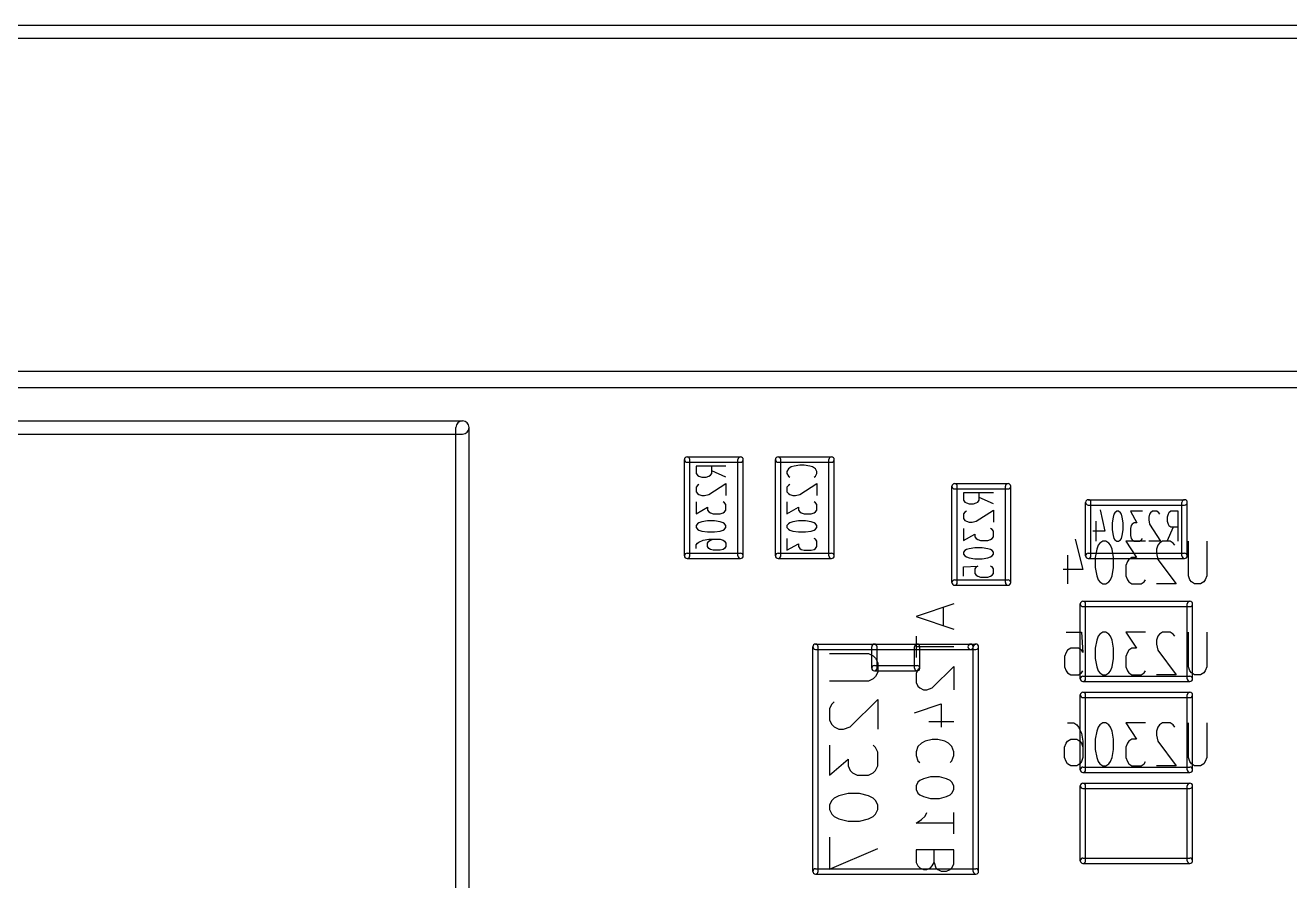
# Model space of a CAD drawing. Extents: x -29274 to 69862, y 24345 to 162744.
# Drawn here: x 44914 to 56732, y 73083 to 81080 of the extents above; entities that cross this region are included whole.
import ezdxf

# ---------------------------------------------------------------- set-up
doc = ezdxf.new("R2010")
doc.units = 0
doc.layers.add('BLACK', color=1, linetype='CONTINUOUS')

msp = doc.modelspace()

# ---------------------------------------------------------------- linework, layer by layer
at = {"layer": 'BLACK'}
for p, q in [((-8500, 81080), (61650, 81080)), ((-8500, 80960), (61650, 80960)), ((-7900, 77845), (61650, 77845)), ((-7900, 77695), (61650, 77695)), ((37500, 77382), (49000, 77382)), ((48938, 65820), (48938, 77320)), ((49062, 65820), (49062, 77320)), ((37500, 77258), (49000, 77258)), ((51075, 76120), (51075, 77020)), ((51100, 77045), (51600, 77045)), ((51100, 76995), (51600, 76995)), ((51125, 76120), (51125, 77020)), ((51463, 76959), (51183, 76959)), ((51183, 76959), (51183, 76891)), ((51330, 76891), (51330, 76959)), ((51575, 76120), (51575, 77020)), ((51625, 76120), (51625, 77020)), ((51925, 76120), (51925, 77020)), ((51950, 77045), (52450, 77045)), ((51950, 76995), (52450, 76995)), ((51975, 76120), (51975, 77020)), ((52073, 76951), (52047, 76933)), ((52100, 76959), (52073, 76951)), ((52153, 76968), (52100, 76959)), ((52193, 76968), (52153, 76968)), ((52247, 76959), (52193, 76968)), ((52273, 76951), (52247, 76959)), ((52300, 76933), (52273, 76951)), ((52425, 76120), (52425, 77020)), ((52475, 76120), (52475, 77020)), ((51183, 76891), (51197, 76873)), ((51197, 76873), (51210, 76865)), ((51210, 76865), (51237, 76856)), ((51237, 76856), (51277, 76856)), ((51277, 76856), (51303, 76865)), ((51303, 76865), (51317, 76873)), ((51317, 76873), (51330, 76891)), ((51463, 76856), (51330, 76916)), ((52047, 76933), (52033, 76908)), ((52033, 76908), (52033, 76891)), ((52033, 76891), (52047, 76865)), ((52047, 76865), (52060, 76856)), ((52287, 76856), (52300, 76865)), ((52313, 76908), (52300, 76933)), ((52300, 76865), (52313, 76891)), ((52313, 76891), (52313, 76908)), ((51197, 76779), (51183, 76762)), ((51183, 76762), (51183, 76719)), ((51183, 76719), (51197, 76702)), ((51210, 76788), (51197, 76779)), ((51303, 76693), (51463, 76796)), ((51463, 76796), (51463, 76685)), ((52047, 76779), (52033, 76762)), ((52033, 76762), (52033, 76719)), ((52033, 76719), (52047, 76702)), ((52060, 76788), (52047, 76779)), ((52153, 76693), (52313, 76796)), ((52313, 76796), (52313, 76685)), ((53575, 75870), (53575, 76770)), ((53600, 76795), (54100, 76795)), ((53600, 76745), (54100, 76745)), ((53625, 75870), (53625, 76770)), ((53963, 76709), (53683, 76709)), ((53683, 76709), (53683, 76641)), ((53830, 76641), (53830, 76709)), ((54075, 75870), (54075, 76770)), ((54125, 75870), (54125, 76770)), ((51183, 76625), (51183, 76514)), ((51197, 76702), (51210, 76693)), ((51210, 76693), (51237, 76685)), ((51237, 76685), (51263, 76685)), ((51263, 76685), (51303, 76693)), ((51450, 76617), (51437, 76625)), ((51463, 76600), (51450, 76617)), ((51463, 76548), (51463, 76600)), ((52033, 76625), (52033, 76514)), ((52047, 76702), (52060, 76693)), ((52060, 76693), (52087, 76685)), ((52087, 76685), (52113, 76685)), ((52113, 76685), (52153, 76693)), ((52300, 76617), (52287, 76625)), ((52313, 76600), (52300, 76617)), ((52313, 76548), (52313, 76600)), ((53683, 76641), (53697, 76623)), ((53697, 76623), (53710, 76615)), ((53710, 76615), (53737, 76606)), ((53737, 76606), (53777, 76606)), ((53777, 76606), (53803, 76615)), ((53803, 76615), (53817, 76623)), ((53817, 76623), (53830, 76641)), ((53963, 76606), (53830, 76666)), ((54825, 76120), (54825, 76620)), ((54850, 76645), (55750, 76645)), ((54850, 76595), (55750, 76595)), ((54875, 76120), (54875, 76620)), ((55725, 76120), (55725, 76620)), ((55775, 76120), (55775, 76620)), ((51183, 76514), (51290, 76574)), ((51290, 76574), (51290, 76548)), ((51290, 76548), (51303, 76531)), ((51303, 76531), (51317, 76522)), ((51317, 76522), (51343, 76514)), ((51343, 76514), (51410, 76514)), ((51410, 76514), (51437, 76522)), ((51437, 76522), (51450, 76531)), ((51450, 76531), (51463, 76548)), ((52033, 76514), (52140, 76574)), ((52140, 76574), (52140, 76548)), ((52140, 76548), (52153, 76531)), ((52153, 76531), (52167, 76522)), ((52167, 76522), (52193, 76514)), ((52193, 76514), (52260, 76514)), ((52260, 76514), (52287, 76522)), ((52287, 76522), (52300, 76531)), ((52300, 76531), (52313, 76548)), ((53697, 76529), (53683, 76512)), ((53683, 76512), (53683, 76469)), ((53683, 76469), (53697, 76452)), ((53710, 76538), (53697, 76529)), ((53803, 76443), (53963, 76546)), ((53963, 76546), (53963, 76435)), ((54962, 76550), (55005, 76350)), ((55081, 76483), (55073, 76430)), ((55090, 76510), (55081, 76483)), ((55099, 76523), (55090, 76510)), ((55116, 76537), (55099, 76523)), ((55133, 76537), (55116, 76537)), ((55150, 76523), (55133, 76537)), ((55159, 76510), (55150, 76523)), ((55167, 76483), (55159, 76510)), ((55176, 76430), (55167, 76483)), ((55355, 76537), (55244, 76537)), ((55244, 76537), (55304, 76430)), ((55423, 76510), (55415, 76483)), ((55415, 76483), (55415, 76457)), ((55432, 76523), (55423, 76510)), ((55449, 76537), (55432, 76523)), ((55492, 76537), (55449, 76537)), ((55509, 76523), (55492, 76537)), ((55518, 76510), (55509, 76523)), ((55595, 76510), (55586, 76483)), ((55586, 76483), (55586, 76443)), ((55603, 76523), (55595, 76510)), ((55621, 76537), (55603, 76523)), ((55689, 76537), (55621, 76537)), ((55689, 76257), (55689, 76537)), ((51197, 76420), (51183, 76403)), ((51183, 76403), (51183, 76386)), ((51183, 76386), (51197, 76369)), ((51210, 76429), (51197, 76420)), ((51197, 76369), (51210, 76360)), ((51237, 76437), (51210, 76429)), ((51210, 76360), (51237, 76351)), ((51290, 76446), (51237, 76437)), ((51237, 76351), (51290, 76343)), ((51357, 76446), (51290, 76446)), ((51410, 76437), (51357, 76446)), ((51357, 76343), (51410, 76351)), ((51437, 76429), (51410, 76437)), ((51410, 76351), (51437, 76360)), ((51450, 76420), (51437, 76429)), ((51437, 76360), (51450, 76369)), ((51463, 76403), (51450, 76420)), ((51450, 76369), (51463, 76386)), ((51463, 76386), (51463, 76403)), ((52047, 76420), (52033, 76403)), ((52033, 76403), (52033, 76386)), ((52033, 76386), (52047, 76369)), ((52060, 76429), (52047, 76420)), ((52047, 76369), (52060, 76360)), ((52087, 76437), (52060, 76429)), ((52060, 76360), (52087, 76351)), ((52140, 76446), (52087, 76437)), ((52087, 76351), (52140, 76343)), ((52207, 76446), (52140, 76446)), ((52260, 76437), (52207, 76446)), ((52207, 76343), (52260, 76351)), ((52287, 76429), (52260, 76437)), ((52260, 76351), (52287, 76360)), ((52300, 76420), (52287, 76429)), ((52287, 76360), (52300, 76369)), ((52313, 76403), (52300, 76420)), ((52300, 76369), (52313, 76386)), ((52313, 76386), (52313, 76403)), ((53683, 76375), (53683, 76264)), ((53697, 76452), (53710, 76443)), ((53710, 76443), (53737, 76435)), ((53737, 76435), (53763, 76435)), ((53763, 76435), (53803, 76443)), ((53950, 76367), (53937, 76375)), ((53963, 76350), (53950, 76367)), ((53963, 76298), (53963, 76350)), ((55005, 76350), (54893, 76350)), ((54919, 76443), (54919, 76257)), ((55073, 76430), (55073, 76363)), ((55073, 76363), (55081, 76310)), ((55167, 76310), (55176, 76363)), ((55176, 76363), (55176, 76430)), ((55252, 76403), (55244, 76377)), ((55244, 76377), (55244, 76310)), ((55261, 76417), (55252, 76403)), ((55278, 76430), (55261, 76417)), ((55304, 76430), (55278, 76430)), ((55415, 76457), (55423, 76417)), ((55423, 76417), (55526, 76257)), ((55586, 76443), (55595, 76417)), ((55586, 76257), (55646, 76390)), ((55595, 76417), (55603, 76403)), ((55603, 76403), (55621, 76390)), ((55621, 76390), (55689, 76390)), ((51183, 76223), (51197, 76240)), ((51197, 76240), (51210, 76249)), ((51210, 76249), (51250, 76266)), ((51250, 76266), (51303, 76275)), ((51290, 76343), (51357, 76343)), ((51290, 76240), (51303, 76258)), ((51290, 76206), (51290, 76240)), ((51303, 76275), (51410, 76275)), ((51303, 76258), (51317, 76266)), ((51317, 76266), (51343, 76275)), ((51410, 76275), (51437, 76266)), ((51437, 76266), (51450, 76258)), ((51450, 76258), (51463, 76240)), ((51463, 76240), (51463, 76206)), ((52033, 76283), (52033, 76172)), ((52033, 76172), (52140, 76232)), ((52140, 76343), (52207, 76343)), ((52140, 76232), (52140, 76206)), ((52300, 76275), (52287, 76283)), ((52313, 76258), (52300, 76275)), ((52313, 76206), (52313, 76258)), ((53683, 76264), (53790, 76324)), ((53790, 76324), (53790, 76298)), ((53790, 76298), (53803, 76281)), ((53803, 76281), (53817, 76272)), ((53817, 76272), (53843, 76264)), ((53843, 76264), (53910, 76264)), ((53910, 76264), (53937, 76272)), ((53937, 76272), (53950, 76281)), ((53950, 76281), (53963, 76298)), ((54728, 76277), (54800, 75991)), ((54957, 76239), (54943, 76220)), ((54986, 76258), (54957, 76239)), ((55014, 76258), (54986, 76258)), ((55043, 76239), (55014, 76258)), ((55057, 76220), (55043, 76239)), ((55081, 76310), (55090, 76283)), ((55090, 76283), (55099, 76270)), ((55099, 76270), (55116, 76257)), ((55116, 76257), (55133, 76257)), ((55133, 76257), (55150, 76270)), ((55150, 76270), (55159, 76283)), ((55159, 76283), (55167, 76310)), ((55386, 76258), (55200, 76258)), ((55200, 76258), (55300, 76106)), ((55244, 76310), (55252, 76283)), ((55252, 76283), (55261, 76270)), ((55261, 76270), (55278, 76257)), ((55278, 76257), (55330, 76257)), ((55330, 76257), (55347, 76270)), ((55347, 76270), (55355, 76283)), ((55526, 76257), (55415, 76257)), ((55515, 76239), (55501, 76220)), ((55544, 76258), (55515, 76239)), ((55615, 76258), (55544, 76258)), ((55644, 76239), (55615, 76258)), ((55658, 76220), (55644, 76239)), ((55786, 75934), (55786, 76258)), ((55958, 76258), (55958, 75934)), ((51100, 76145), (51600, 76145)), ((51183, 76189), (51183, 76223)), ((51303, 76189), (51290, 76206)), ((51317, 76180), (51303, 76189)), ((51343, 76172), (51317, 76180)), ((51410, 76172), (51343, 76172)), ((51437, 76180), (51410, 76172)), ((51450, 76189), (51437, 76180)), ((51463, 76206), (51450, 76189)), ((51950, 76145), (52450, 76145)), ((52140, 76206), (52153, 76189)), ((52153, 76189), (52167, 76180)), ((52167, 76180), (52193, 76172)), ((52193, 76172), (52260, 76172)), ((52260, 76172), (52287, 76180)), ((52287, 76180), (52300, 76189)), ((52300, 76189), (52313, 76206)), ((53697, 76170), (53683, 76153)), ((53683, 76153), (53683, 76136)), ((53683, 76136), (53697, 76119)), ((53710, 76179), (53697, 76170)), ((53697, 76119), (53710, 76110)), ((53737, 76187), (53710, 76179)), ((53790, 76196), (53737, 76187)), ((53857, 76196), (53790, 76196)), ((53910, 76187), (53857, 76196)), ((53937, 76179), (53910, 76187)), ((53950, 76170), (53937, 76179)), ((53937, 76110), (53950, 76119)), ((53963, 76153), (53950, 76170)), ((53950, 76119), (53963, 76136)), ((53963, 76136), (53963, 76153)), ((54657, 76125), (54657, 75858)), ((54850, 76145), (55750, 76145)), ((54929, 76182), (54914, 76106)), ((54943, 76220), (54929, 76182)), ((55072, 76182), (55057, 76220)), ((55086, 76106), (55072, 76182)), ((55501, 76220), (55486, 76182)), ((55486, 76182), (55486, 76144)), ((55486, 76144), (55501, 76087)), ((51100, 76095), (51600, 76095)), ((51950, 76095), (52450, 76095)), ((53683, 76016), (53817, 76025)), ((53683, 75930), (53683, 76016)), ((53710, 76110), (53737, 76101)), ((53737, 76101), (53790, 76093)), ((53790, 76093), (53857, 76093)), ((53803, 76016), (53790, 75999)), ((53790, 75999), (53790, 75956)), ((53817, 76025), (53803, 76016)), ((53857, 76093), (53910, 76101)), ((53910, 76101), (53937, 76110)), ((53950, 76016), (53937, 76025)), ((53963, 75999), (53950, 76016)), ((53963, 75956), (53963, 75999)), ((54850, 76095), (55750, 76095)), ((54914, 76106), (54914, 76010)), ((54914, 76010), (54929, 75934)), ((55072, 75934), (55086, 76010)), ((55086, 76010), (55086, 76106)), ((55215, 76068), (55200, 76030)), ((55200, 76030), (55200, 75934)), ((55229, 76087), (55215, 76068)), ((55258, 76106), (55229, 76087)), ((55300, 76106), (55258, 76106)), ((55501, 76087), (55672, 75858)), ((53600, 75895), (54100, 75895)), ((53790, 75956), (53803, 75939)), ((53803, 75939), (53817, 75930)), ((53817, 75930), (53843, 75922)), ((53843, 75922), (53910, 75922)), ((53910, 75922), (53937, 75930)), ((53937, 75930), (53950, 75939)), ((53950, 75939), (53963, 75956)), ((54800, 75991), (54614, 75991)), ((54929, 75934), (54943, 75896)), ((54943, 75896), (54957, 75877)), ((54957, 75877), (54986, 75858)), ((55014, 75858), (55043, 75877)), ((55043, 75877), (55057, 75896)), ((55057, 75896), (55072, 75934)), ((55200, 75934), (55215, 75896)), ((55215, 75896), (55229, 75877)), ((55229, 75877), (55258, 75858)), ((55343, 75858), (55372, 75877)), ((55372, 75877), (55386, 75896)), ((55800, 75896), (55786, 75934)), ((55815, 75877), (55800, 75896)), ((55843, 75858), (55815, 75877)), ((55929, 75877), (55900, 75858)), ((55943, 75896), (55929, 75877)), ((55958, 75934), (55943, 75896)), ((53600, 75845), (54100, 75845)), ((54986, 75858), (55014, 75858)), ((55258, 75858), (55343, 75858)), ((55672, 75858), (55486, 75858)), ((55900, 75858), (55843, 75858)), ((53592, 75670), (53242, 75553)), ((54775, 74970), (54775, 75670)), ((54800, 75695), (55800, 75695)), ((54800, 75645), (55800, 75645)), ((54825, 74970), (54825, 75670)), ((55775, 74970), (55775, 75670)), ((55825, 74970), (55825, 75670)), ((53242, 75553), (53592, 75436)), ((53492, 75636), (53492, 75470)), ((54643, 75408), (54786, 75408)), ((54786, 75408), (54800, 75218)), ((54986, 75408), (54957, 75389)), ((55014, 75408), (54986, 75408)), ((55043, 75389), (55014, 75408)), ((55386, 75408), (55200, 75408)), ((55200, 75408), (55300, 75256)), ((55544, 75408), (55515, 75389)), ((55615, 75408), (55544, 75408)), ((55644, 75389), (55615, 75408)), ((55786, 75084), (55786, 75408)), ((55958, 75408), (55958, 75084)), ((52300, 75295), (53750, 75295)), ((53242, 75370), (53242, 75170)), ((53750, 75295), (53800, 75295)), ((54929, 75332), (54914, 75256)), ((54943, 75370), (54929, 75332)), ((54957, 75389), (54943, 75370)), ((55057, 75370), (55043, 75389)), ((55072, 75332), (55057, 75370)), ((55086, 75256), (55072, 75332)), ((55501, 75370), (55486, 75332)), ((55486, 75332), (55486, 75294)), ((55486, 75294), (55501, 75237)), ((55515, 75389), (55501, 75370)), ((55658, 75370), (55644, 75389)), ((52275, 73170), (52275, 75270)), ((52300, 75245), (53750, 75245)), ((52325, 73170), (52325, 75270)), ((52432, 75206), (52796, 75206)), ((52796, 75206), (52839, 75184)), ((52825, 75070), (52825, 75270)), ((52839, 75184), (52861, 75163)), ((52875, 75070), (52875, 75270)), ((53225, 75070), (53225, 75270)), ((53592, 75270), (53242, 75270)), ((53275, 75070), (53275, 75270)), ((53750, 75245), (53800, 75245)), ((53775, 73170), (53775, 75270)), ((53825, 73170), (53825, 75270)), ((54643, 75218), (54628, 75180)), ((54628, 75180), (54628, 75084)), ((54657, 75237), (54643, 75218)), ((54686, 75256), (54657, 75237)), ((54757, 75256), (54686, 75256)), ((54786, 75237), (54757, 75256)), ((54800, 75218), (54786, 75237)), ((54914, 75256), (54914, 75160)), ((55086, 75160), (55086, 75256)), ((55215, 75218), (55200, 75180)), ((55200, 75180), (55200, 75084)), ((55229, 75237), (55215, 75218)), ((55258, 75256), (55229, 75237)), ((55300, 75256), (55258, 75256)), ((55501, 75237), (55672, 75008)), ((52850, 75095), (53250, 75095)), ((52861, 75163), (52882, 75120)), ((52882, 75120), (52882, 75034)), ((53258, 75053), (53242, 75019)), ((53275, 75069), (53258, 75053)), ((53392, 74886), (53592, 75086)), ((53592, 75086), (53592, 74869)), ((54628, 75084), (54643, 75046)), ((54914, 75160), (54929, 75084)), ((54929, 75084), (54943, 75046)), ((55057, 75046), (55072, 75084)), ((55072, 75084), (55086, 75160)), ((55200, 75084), (55215, 75046)), ((55800, 75046), (55786, 75084)), ((55958, 75084), (55943, 75046)), ((52796, 74949), (52432, 74949)), ((52839, 74970), (52796, 74949)), ((52861, 74992), (52839, 74970)), ((52850, 75045), (53250, 75045)), ((52882, 75034), (52861, 74992)), ((53242, 75019), (53242, 74936)), ((53242, 74936), (53258, 74903)), ((54643, 75046), (54657, 75027)), ((54657, 75027), (54686, 75008)), ((54686, 75008), (54757, 75008)), ((54757, 75008), (54786, 75027)), ((54786, 75027), (54800, 75046)), ((54800, 74995), (55800, 74995)), ((54800, 74945), (55800, 74945)), ((54943, 75046), (54957, 75027)), ((54957, 75027), (54986, 75008)), ((54986, 75008), (55014, 75008)), ((55014, 75008), (55043, 75027)), ((55043, 75027), (55057, 75046)), ((55215, 75046), (55229, 75027)), ((55229, 75027), (55258, 75008)), ((55258, 75008), (55343, 75008)), ((55343, 75008), (55372, 75027)), ((55372, 75027), (55386, 75046)), ((55672, 75008), (55486, 75008)), ((55815, 75027), (55800, 75046)), ((55843, 75008), (55815, 75027)), ((55900, 75008), (55843, 75008)), ((55929, 75027), (55900, 75008)), ((55943, 75046), (55929, 75027)), ((53258, 74903), (53275, 74886)), ((53275, 74886), (53308, 74869)), ((53308, 74869), (53342, 74869)), ((53342, 74869), (53392, 74886)), ((54775, 74120), (54775, 74820)), ((54800, 74845), (55800, 74845)), ((54825, 74120), (54825, 74820)), ((55775, 74120), (55775, 74820)), ((55825, 74120), (55825, 74820)), ((52454, 74735), (52432, 74692)), ((52475, 74756), (52454, 74735)), ((52625, 74521), (52882, 74778)), ((52882, 74778), (52882, 74499)), ((53225, 74653), (53475, 74736)), ((53475, 74736), (53475, 74520)), ((54800, 74795), (55800, 74795)), ((52432, 74692), (52432, 74585)), ((52432, 74585), (52454, 74542)), ((52454, 74542), (52475, 74521)), ((52475, 74521), (52518, 74499)), ((52518, 74499), (52561, 74499)), ((52561, 74499), (52625, 74521)), ((53358, 74570), (53592, 74570)), ((54657, 74558), (54714, 74558)), ((54714, 74558), (54743, 74539)), ((54743, 74539), (54757, 74520)), ((54757, 74520), (54786, 74463)), ((54786, 74463), (54800, 74387)), ((54929, 74482), (54914, 74406)), ((54943, 74520), (54929, 74482)), ((54957, 74539), (54943, 74520)), ((54986, 74558), (54957, 74539)), ((55014, 74558), (54986, 74558)), ((55043, 74539), (55014, 74558)), ((55057, 74520), (55043, 74539)), ((55072, 74482), (55057, 74520)), ((55086, 74406), (55072, 74482)), ((55386, 74558), (55200, 74558)), ((55200, 74558), (55300, 74406)), ((55501, 74520), (55486, 74482)), ((55486, 74482), (55486, 74444)), ((55515, 74539), (55501, 74520)), ((55544, 74558), (55515, 74539)), ((55615, 74558), (55544, 74558)), ((55644, 74539), (55615, 74558)), ((55658, 74520), (55644, 74539)), ((55786, 74234), (55786, 74558)), ((55958, 74558), (55958, 74234)), ((52432, 74349), (52432, 74070)), ((52861, 74327), (52839, 74349)), ((53292, 74370), (53258, 74337)), ((53325, 74387), (53292, 74370)), ((53392, 74403), (53325, 74387)), ((53442, 74403), (53392, 74403)), ((53508, 74387), (53442, 74403)), ((53542, 74370), (53508, 74387)), ((53575, 74337), (53542, 74370)), ((54628, 74330), (54643, 74368)), ((54643, 74368), (54657, 74387)), ((54657, 74387), (54686, 74406)), ((54686, 74406), (54743, 74406)), ((54743, 74406), (54771, 74387)), ((54771, 74387), (54786, 74368)), ((54786, 74368), (54800, 74330)), ((54800, 74387), (54800, 74234)), ((54914, 74406), (54914, 74310)), ((55086, 74310), (55086, 74406)), ((55215, 74368), (55200, 74330)), ((55229, 74387), (55215, 74368)), ((55258, 74406), (55229, 74387)), ((55300, 74406), (55258, 74406)), ((55486, 74444), (55501, 74387)), ((55501, 74387), (55672, 74158)), ((52882, 74284), (52861, 74327)), ((52882, 74156), (52882, 74284)), ((53258, 74337), (53242, 74287)), ((53242, 74287), (53242, 74253)), ((53242, 74253), (53258, 74203)), ((53592, 74287), (53575, 74337)), ((53575, 74203), (53592, 74253)), ((53592, 74253), (53592, 74287)), ((54628, 74234), (54628, 74330)), ((54643, 74196), (54628, 74234)), ((54800, 74234), (54786, 74196)), ((54914, 74310), (54929, 74234)), ((54929, 74234), (54943, 74196)), ((55057, 74196), (55072, 74234)), ((55072, 74234), (55086, 74310)), ((55200, 74330), (55200, 74234)), ((55200, 74234), (55215, 74196)), ((55800, 74196), (55786, 74234)), ((55958, 74234), (55943, 74196)), ((52432, 74070), (52604, 74220)), ((52604, 74220), (52604, 74156)), ((52604, 74156), (52625, 74113)), ((52625, 74113), (52646, 74092)), ((52839, 74092), (52861, 74113)), ((52861, 74113), (52882, 74156)), ((53258, 74203), (53275, 74187)), ((53558, 74187), (53575, 74203)), ((54657, 74177), (54643, 74196)), ((54686, 74158), (54657, 74177)), ((54743, 74158), (54686, 74158)), ((54771, 74177), (54743, 74158)), ((54786, 74196), (54771, 74177)), ((54800, 74145), (55800, 74145)), ((54943, 74196), (54957, 74177)), ((54957, 74177), (54986, 74158)), ((54986, 74158), (55014, 74158)), ((55014, 74158), (55043, 74177)), ((55043, 74177), (55057, 74196)), ((55215, 74196), (55229, 74177)), ((55229, 74177), (55258, 74158)), ((55258, 74158), (55343, 74158)), ((55343, 74158), (55372, 74177)), ((55372, 74177), (55386, 74196)), ((55672, 74158), (55486, 74158)), ((55815, 74177), (55800, 74196)), ((55843, 74158), (55815, 74177)), ((55900, 74158), (55843, 74158)), ((55929, 74177), (55900, 74158)), ((55943, 74196), (55929, 74177)), ((52646, 74092), (52689, 74070)), ((52689, 74070), (52796, 74070)), ((52796, 74070), (52839, 74092)), ((53258, 74003), (53242, 73970)), ((53275, 74020), (53258, 74003)), ((53308, 74037), (53275, 74020)), ((53375, 74053), (53308, 74037)), ((53458, 74053), (53375, 74053)), ((53525, 74037), (53458, 74053)), ((53558, 74020), (53525, 74037)), ((53575, 74003), (53558, 74020)), ((53592, 73970), (53575, 74003)), ((54800, 74095), (55800, 74095)), ((54800, 73995), (55800, 73995)), ((52518, 73877), (52475, 73855)), ((52604, 73898), (52518, 73877)), ((52711, 73898), (52604, 73898)), ((52796, 73877), (52711, 73898)), ((52839, 73855), (52796, 73877)), ((53242, 73970), (53242, 73937)), ((53242, 73937), (53258, 73903)), ((53258, 73903), (53275, 73887)), ((53275, 73887), (53308, 73870)), ((53308, 73870), (53375, 73853)), ((53458, 73853), (53525, 73870)), ((53525, 73870), (53558, 73887)), ((53558, 73887), (53575, 73903)), ((53575, 73903), (53592, 73937)), ((53592, 73937), (53592, 73970)), ((54775, 73270), (54775, 73970)), ((54800, 73945), (55800, 73945)), ((54825, 73270), (54825, 73970)), ((55775, 73270), (55775, 73970)), ((55825, 73270), (55825, 73970)), ((52454, 73834), (52432, 73791)), ((52432, 73791), (52432, 73748)), ((52475, 73855), (52454, 73834)), ((52861, 73834), (52839, 73855)), ((52882, 73791), (52861, 73834)), ((52882, 73748), (52882, 73791)), ((53375, 73853), (53458, 73853)), ((52432, 73748), (52454, 73705)), ((52454, 73705), (52475, 73684)), ((52475, 73684), (52518, 73663)), ((52518, 73663), (52604, 73641)), ((52604, 73641), (52711, 73641)), ((52711, 73641), (52796, 73663)), ((52796, 73663), (52839, 73684)), ((52839, 73684), (52861, 73705)), ((52861, 73705), (52882, 73748)), ((53242, 73620), (53292, 73654)), ((53292, 73654), (53325, 73687)), ((53325, 73687), (53342, 73720)), ((53592, 73520), (53592, 73720)), ((53592, 73620), (53242, 73620)), ((52432, 73491), (52432, 73191)), ((52432, 73191), (52882, 73384)), ((53592, 73371), (53242, 73371)), ((53242, 73371), (53242, 73254)), ((53408, 73254), (53408, 73371)), ((53592, 73237), (53592, 73371)), ((54800, 73295), (55800, 73295)), ((52300, 73195), (53800, 73195)), ((53242, 73254), (53258, 73221)), ((53258, 73221), (53275, 73204)), ((53275, 73204), (53308, 73187)), ((53308, 73187), (53342, 73187)), ((53342, 73187), (53375, 73204)), ((53375, 73204), (53392, 73221)), ((53392, 73221), (53408, 73254)), ((53408, 73254), (53425, 73204)), ((53425, 73204), (53442, 73187)), ((53442, 73187), (53475, 73171)), ((53475, 73171), (53525, 73171)), ((53525, 73171), (53558, 73187)), ((53558, 73187), (53575, 73204)), ((53575, 73204), (53592, 73237)), ((54800, 73245), (55800, 73245)), ((52300, 73145), (53800, 73145))]:
    msp.add_line(p, q, dxfattribs=at)
for centre, radius, start, end in [((49000, 77320), 62, 360, 540), ((49000, 77320), 62, 270, 450), ((51100, 77020), 25, 360, 540), ((51100, 77020), 25, 90, 270), ((51600, 77020), 25, 360, 540), ((51600, 77020), 25, 270, 450), ((51950, 77020), 25, 90, 270), ((51950, 77020), 25, 360, 540), ((52450, 77020), 25, 360, 540), ((52450, 77020), 25, 270, 450), ((53600, 76770), 25, 90, 270), ((53600, 76770), 25, 360, 540), ((54100, 76770), 25, 360, 540), ((54100, 76770), 25, 270, 450), ((54850, 76620), 25, 90, 270), ((54850, 76620), 25, 360, 540), ((55750, 76620), 25, 360, 540), ((55750, 76620), 25, 270, 450), ((51100, 76120), 25, 90, 270), ((51100, 76120), 25, 180, 360), ((51600, 76120), 25, 180, 360), ((51600, 76120), 25, 270, 450), ((51950, 76120), 25, 90, 270), ((51950, 76120), 25, 180, 360), ((52450, 76120), 25, 180, 360), ((52450, 76120), 25, 270, 450), ((54850, 76120), 25, 90, 270), ((54850, 76120), 25, 180, 360), ((55750, 76120), 25, 180, 360), ((55750, 76120), 25, 270, 450), ((53600, 75870), 25, 90, 270), ((54100, 75870), 25, 270, 450), ((53600, 75870), 25, 180, 360), ((54100, 75870), 25, 180, 360), ((54800, 75670), 25, 90, 270), ((54800, 75670), 25, 360, 540), ((55800, 75670), 25, 360, 540), ((55800, 75670), 25, 270, 450), ((52300, 75270), 25, 360, 540), ((52300, 75270), 25, 90, 270), ((52850, 75270), 25, 360, 540), ((53250, 75270), 25, 360, 540), ((53750, 75270), 25, 90, 270), ((53750, 75270), 25, 270, 450), ((53800, 75270), 25, 360, 540), ((53800, 75270), 25, 270, 450), ((52850, 75070), 25, 90, 270), ((52850, 75070), 25, 180, 360), ((53250, 75070), 25, 180, 360), ((53250, 75070), 25, 270, 450), ((54800, 74970), 25, 90, 270), ((54800, 74970), 25, 180, 360), ((55800, 74970), 25, 180, 360), ((55800, 74970), 25, 270, 450), ((54800, 74820), 25, 90, 270), ((54800, 74820), 25, 360, 540), ((55800, 74820), 25, 360, 540), ((55800, 74820), 25, 270, 450), ((54800, 74120), 25, 90, 270), ((54800, 74120), 25, 180, 360), ((55800, 74120), 25, 180, 360), ((55800, 74120), 25, 270, 450), ((54800, 73970), 25, 90, 270), ((54800, 73970), 25, 360, 540), ((55800, 73970), 25, 360, 540), ((55800, 73970), 25, 270, 450), ((54800, 73270), 25, 90, 270), ((55800, 73270), 25, 270, 450), ((52300, 73170), 25, 90, 270), ((52300, 73170), 25, 180, 360), ((53800, 73170), 25, 180, 360), ((53800, 73170), 25, 270, 450), ((54800, 73270), 25, 180, 360), ((55800, 73270), 25, 180, 360)]:
    msp.add_arc(centre, radius, start, end, dxfattribs=at)

doc.saveas('drawing.dxf')
